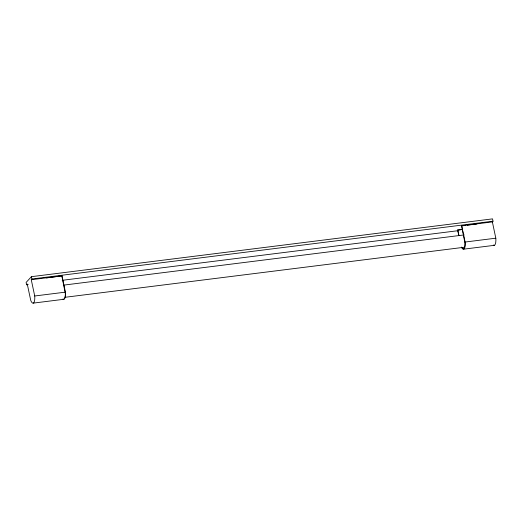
<?xml version="1.0" encoding="UTF-8"?>
<svg xmlns="http://www.w3.org/2000/svg" width="522" height="522" viewBox="0 0 522 522"><rect width="100%" height="100%" fill="white"/><g stroke="black" fill="none" stroke-linecap="round" stroke-linejoin="round"><path stroke-width="0.78" d="M461.644 247.082A7.471 2.369 82.9 0 0 465.017 243.422L461.65 225.772L492.363 221.915L493.029 221.197L492.54 218.875L31.431 276.673L26.1 282.448L26.596 284.777L28.214 284.575M26.596 284.777L27.261 284.053L30.72 300.326A7.967 2.525 82.9 0 0 33.708 302.806A7.967 2.525 82.9 0 0 34.72 295.987L31.261 279.72L31.927 278.996L493.029 221.197M46.484 277.939L61.974 275.864L65.433 292.137A7.967 2.525 82.9 0 1 62.953 298.989M458.805 235.526L457.65 230.104L462.636 229.354M31.261 279.72L61.974 275.864M462.322 225.811L465.559 225.406M467.17 225.204L476.873 223.99M457.65 230.104L462.499 229.497M62.19 280.314L457.768 230.731M63.743 285.11L464.202 234.913M34.72 295.987L65.433 292.137M461.585 247.461A7.967 2.525 82.9 0 0 464.299 248.589A7.967 2.525 82.9 0 0 465.109 242.038L495.822 238.189L492.363 221.915M65.152 297.279L464.802 247.187M33.251 303.119L63.971 299.269M463.64 249.17L494.36 245.32M461.65 225.772L465.109 242.038M457.781 229.961L458.929 235.344M61.844 276.014L65.341 293.521A7.471 2.369 82.9 0 1 64.989 297.109M31.431 276.673L31.927 278.996M495.822 238.189A7.967 2.525 82.9 0 1 493.342 245.04M64.689 297.925A7.471 2.369 82.9 0 1 64.323 298.486"/></g></svg>
